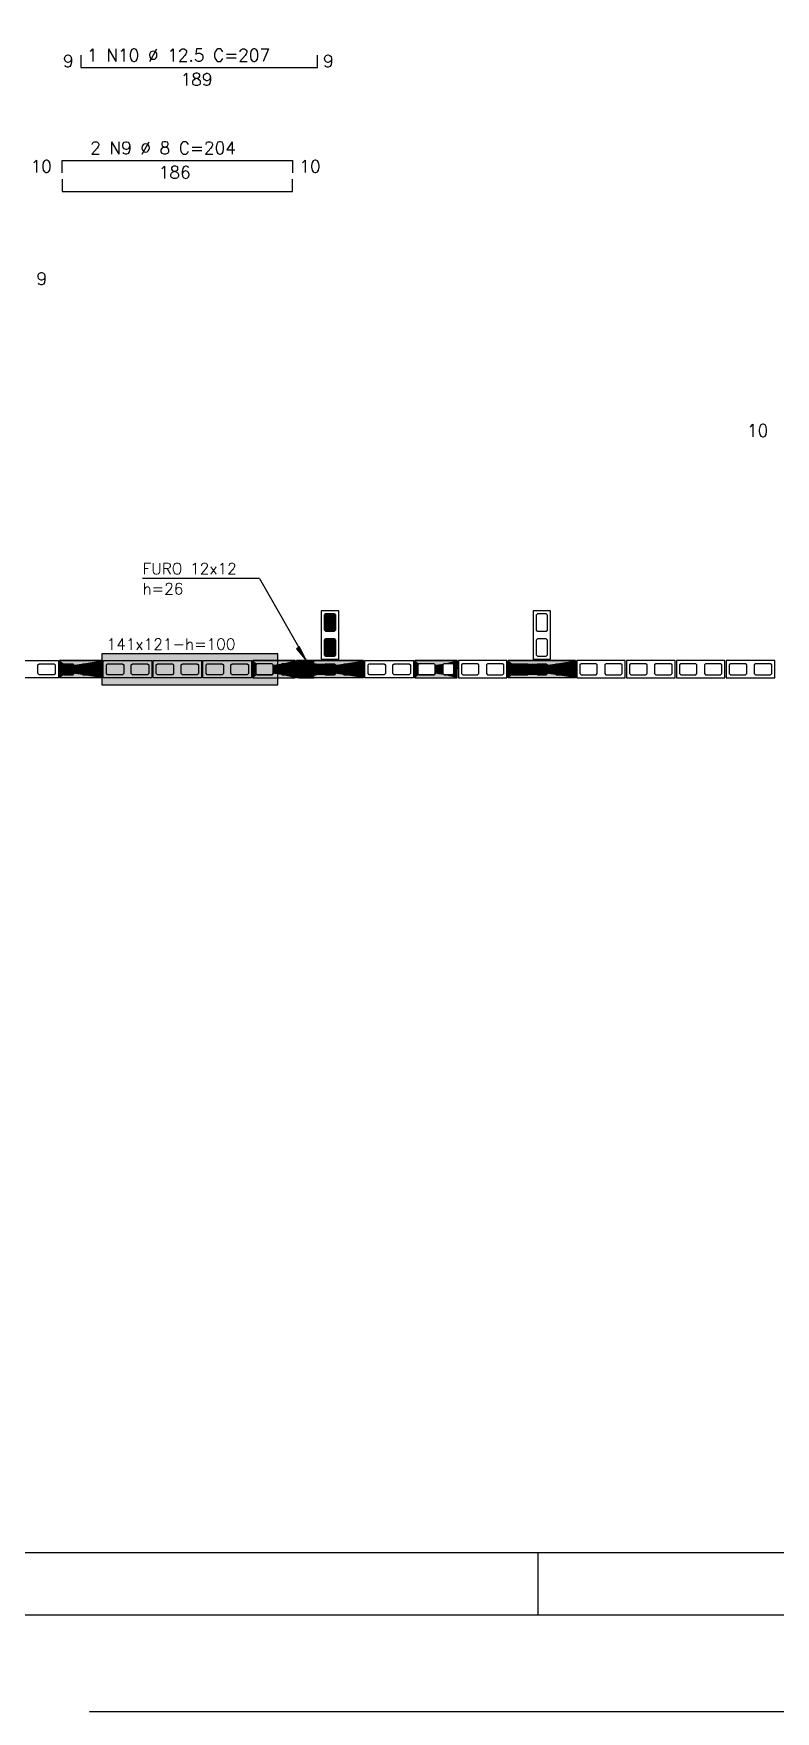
# Model space of a CAD drawing. Extents: x -2 to 121, y -2 to 61.
# Drawn here: x 34.65 to 46.56, y -1.55 to 25.39 of the extents above; entities that cross this region are included whole.
import ezdxf

# ---------------------------------------------------------------- set-up
doc = ezdxf.new("R2010")
doc.units = 0
doc.header["$MEASUREMENT"] = 0
doc.linetypes.add('HIDDEN', pattern=[0.375, 0.25, -0.125])
doc.layers.get('Defpoints').update_dxf_attribs({"linetype": 'CONTINUOUS'})
for name, color, linetype in [('ARQ_FOLHA', 7, 'CONTINUOUS'), ('PENA_01', 1, 'CONTINUOUS'), ('PENA_02', 2, 'CONTINUOUS'), ('PENA_03', 3, 'CONTINUOUS'), ('PENA_05', 5, 'CONTINUOUS'), ('PENA_09', 254, 'CONTINUOUS'), ('PENA_11', 252, 'CONTINUOUS'), ('PENA_19', 240, 'CONTINUOUS'), ('PENA_21', 100, 'CONTINUOUS'), ('PENA_23', 50, 'CONTINUOUS')]:
    doc.layers.add(name, color=color, linetype=linetype)
doc.styles.get("Standard").update_dxf_attribs({"font": 'ROMANS.SHX'})

msp = doc.modelspace()

# ---------------------------------------------------------------- linework, layer by layer
at = {"layer": 'ARQ_FOLHA', "color": 1}
msp.add_line((42.75, 1.000001), (42.75, 0.000001), dxfattribs=at)
for points in [[(0, 0.000001), (118.9, 0.000001), (118.9, 59.400001), (0, 59.400001)], [(2.5, 1.000001), (117.9, 1.000001), (117.9, 58.400001), (2.5, 58.400001)]]:
    msp.add_lwpolyline(points, close=True, dxfattribs=at)
at = {"layer": 'Defpoints', "color": 8, "linetype": 'HIDDEN', "ltscale": 100}
msp.add_lwpolyline([(-1.95, 60.950001), (-1.95, -1.549999), (120.85, -1.549999), (120.85, 60.950001)], close=True, dxfattribs=at)
at = {"layer": 'PENA_01', "linetype": 'Continuous'}
for points in [[(39.341821, 16.07433), (39.321821, 16.05433), (39.321821, 15.81433), (39.341821, 15.79433), (39.481821, 15.79433), (39.501821, 15.81433), (39.501821, 16.05433), (39.481821, 16.07433), (39.341821, 16.07433)], [(42.741821, 16.07433), (42.721821, 16.05433), (42.721821, 15.81433), (42.741821, 15.79433), (42.881821, 15.79433), (42.901821, 15.81433), (42.901821, 16.05433), (42.881821, 16.07433), (42.741821, 16.07433)], [(39.341821, 15.67433), (39.321821, 15.65433), (39.321821, 15.41433), (39.341821, 15.39433), (39.481821, 15.39433), (39.501821, 15.41433), (39.501821, 15.65433), (39.481821, 15.67433), (39.341821, 15.67433)], [(42.741821, 15.67433), (42.721821, 15.65433), (42.721821, 15.41433), (42.741821, 15.39433), (42.881821, 15.39433), (42.901821, 15.41433), (42.901821, 15.65433), (42.881821, 15.67433), (42.741821, 15.67433)], [(34.721821, 15.25433), (34.741821, 15.27433), (34.981821, 15.27433), (35.001821, 15.25433), (35.001821, 15.11433), (34.981821, 15.09433), (34.741821, 15.09433), (34.721821, 15.11433), (34.721821, 15.25433)], [(35.141821, 15.27433), (35.281821, 15.27433), (35.301821, 15.25433), (35.301821, 15.11433), (35.281821, 15.09433), (35.141821, 15.09433), (35.121821, 15.11433), (35.121821, 15.25433), (35.141821, 15.27433)], [(35.441821, 15.27433), (35.681821, 15.27433), (35.701821, 15.25433), (35.701821, 15.11433), (35.681821, 15.09433), (35.441821, 15.09433), (35.421821, 15.11433), (35.421821, 15.25433), (35.441821, 15.27433)], [(35.821821, 15.25433), (35.841821, 15.27433), (36.081821, 15.27433), (36.101821, 15.25433), (36.101821, 15.11433), (36.081821, 15.09433), (35.841821, 15.09433), (35.821821, 15.11433), (35.821821, 15.25433)], [(36.221821, 15.25433), (36.241821, 15.27433), (36.481821, 15.27433), (36.501821, 15.25433), (36.501821, 15.11433), (36.481821, 15.09433), (36.241821, 15.09433), (36.221821, 15.11433), (36.221821, 15.25433)], [(36.621821, 15.25433), (36.641821, 15.27433), (36.881821, 15.27433), (36.901821, 15.25433), (36.901821, 15.11433), (36.881821, 15.09433), (36.641821, 15.09433), (36.621821, 15.11433), (36.621821, 15.25433)], [(37.021821, 15.25433), (37.041821, 15.27433), (37.281821, 15.27433), (37.301821, 15.25433), (37.301821, 15.11433), (37.281821, 15.09433), (37.041821, 15.09433), (37.021821, 15.11433), (37.021821, 15.25433)], [(37.421821, 15.25433), (37.441821, 15.27433), (37.681821, 15.27433), (37.701821, 15.25433), (37.701821, 15.11433), (37.681821, 15.09433), (37.441821, 15.09433), (37.421821, 15.11433), (37.421821, 15.25433)], [(37.821821, 15.25433), (37.841821, 15.27433), (38.081821, 15.27433), (38.101821, 15.25433), (38.101821, 15.11433), (38.081821, 15.09433), (37.841821, 15.09433), (37.821821, 15.11433), (37.821821, 15.25433)], [(38.481821, 15.27433), (38.241821, 15.27433), (38.221821, 15.25433), (38.221821, 15.11433), (38.241821, 15.09433), (38.481821, 15.09433), (38.501821, 15.11433), (38.501821, 15.25433), (38.481821, 15.27433)], [(38.781821, 15.27433), (38.641821, 15.27433), (38.621821, 15.25433), (38.621821, 15.11433), (38.641821, 15.09433), (38.781821, 15.09433), (38.801821, 15.11433), (38.801821, 15.25433), (38.781821, 15.27433)], [(38.921821, 15.25433), (38.941821, 15.27433), (39.181821, 15.27433), (39.201821, 15.25433), (39.201821, 15.11433), (39.181821, 15.09433), (38.941821, 15.09433), (38.921821, 15.11433), (38.921821, 15.25433)], [(39.321821, 15.25433), (39.341821, 15.27433), (39.481821, 15.27433), (39.501821, 15.25433), (39.501821, 15.11433), (39.481821, 15.09433), (39.341821, 15.09433), (39.321821, 15.11433), (39.321821, 15.25433)], [(39.621821, 15.25433), (39.641821, 15.27433), (39.881821, 15.27433), (39.901821, 15.25433), (39.901821, 15.11433), (39.881821, 15.09433), (39.641821, 15.09433), (39.621821, 15.11433), (39.621821, 15.25433)], [(40.021821, 15.25433), (40.041821, 15.27433), (40.281821, 15.27433), (40.301821, 15.25433), (40.301821, 15.11433), (40.281821, 15.09433), (40.041821, 15.09433), (40.021821, 15.11433), (40.021821, 15.25433)], [(40.421821, 15.25433), (40.441821, 15.27433), (40.681821, 15.27433), (40.701821, 15.25433), (40.701821, 15.11433), (40.681821, 15.09433), (40.441821, 15.09433), (40.421821, 15.11433), (40.421821, 15.25433)], [(41.081821, 15.27433), (40.841821, 15.27433), (40.821821, 15.25433), (40.821821, 15.11433), (40.841821, 15.09433), (41.081821, 15.09433), (41.101821, 15.11433), (41.101821, 15.25433), (41.081821, 15.27433)], [(41.381821, 15.27433), (41.241821, 15.27433), (41.221821, 15.25433), (41.221821, 15.11433), (41.241821, 15.09433), (41.381821, 15.09433), (41.401821, 15.11433), (41.401821, 15.25433), (41.381821, 15.27433)], [(41.801821, 15.25433), (41.781821, 15.27433), (41.541821, 15.27433), (41.521821, 15.25433), (41.521821, 15.11433), (41.541821, 15.09433), (41.781821, 15.09433), (41.801821, 15.11433), (41.801821, 15.25433)], [(42.201821, 15.25433), (42.181821, 15.27433), (41.941821, 15.27433), (41.921821, 15.25433), (41.921821, 15.11433), (41.941821, 15.09433), (42.181821, 15.09433), (42.201821, 15.11433), (42.201821, 15.25433)], [(42.321821, 15.25433), (42.341821, 15.27433), (42.581821, 15.27433), (42.601821, 15.25433), (42.601821, 15.11433), (42.581821, 15.09433), (42.341821, 15.09433), (42.321821, 15.11433), (42.321821, 15.25433)], [(42.721821, 15.25433), (42.741821, 15.27433), (42.881821, 15.27433), (42.901821, 15.25433), (42.901821, 15.11433), (42.881821, 15.09433), (42.741821, 15.09433), (42.721821, 15.11433), (42.721821, 15.25433)], [(43.021821, 15.25433), (43.041821, 15.27433), (43.281821, 15.27433), (43.301821, 15.25433), (43.301821, 15.11433), (43.281821, 15.09433), (43.041821, 15.09433), (43.021821, 15.11433), (43.021821, 15.25433)], [(43.701821, 15.25433), (43.681821, 15.27433), (43.441821, 15.27433), (43.421821, 15.25433), (43.421821, 15.11433), (43.441821, 15.09433), (43.681821, 15.09433), (43.701821, 15.11433), (43.701821, 15.25433)], [(44.101821, 15.25433), (44.081821, 15.27433), (43.841821, 15.27433), (43.821821, 15.25433), (43.821821, 15.11433), (43.841821, 15.09433), (44.081821, 15.09433), (44.101821, 15.11433), (44.101821, 15.25433)], [(44.501821, 15.25433), (44.481821, 15.27433), (44.241821, 15.27433), (44.221821, 15.25433), (44.221821, 15.11433), (44.241821, 15.09433), (44.481821, 15.09433), (44.501821, 15.11433), (44.501821, 15.25433)], [(44.901821, 15.25433), (44.881821, 15.27433), (44.641821, 15.27433), (44.621821, 15.25433), (44.621821, 15.11433), (44.641821, 15.09433), (44.881821, 15.09433), (44.901821, 15.11433), (44.901821, 15.25433)], [(45.301821, 15.25433), (45.281821, 15.27433), (45.041821, 15.27433), (45.021821, 15.25433), (45.021821, 15.11433), (45.041821, 15.09433), (45.281821, 15.09433), (45.301821, 15.11433), (45.301821, 15.25433)], [(45.701821, 15.25433), (45.681821, 15.27433), (45.441821, 15.27433), (45.421821, 15.25433), (45.421821, 15.11433), (45.441821, 15.09433), (45.681821, 15.09433), (45.701821, 15.11433), (45.701821, 15.25433)], [(46.101821, 15.25433), (46.081821, 15.27433), (45.841821, 15.27433), (45.821821, 15.25433), (45.821821, 15.11433), (45.841821, 15.09433), (46.081821, 15.09433), (46.101821, 15.11433), (46.101821, 15.25433)], [(46.501821, 15.25433), (46.481821, 15.27433), (46.241821, 15.27433), (46.221821, 15.25433), (46.221821, 15.11433), (46.241821, 15.09433), (46.481821, 15.09433), (46.501821, 15.11433), (46.501821, 15.25433)]]:
    msp.add_lwpolyline(points, dxfattribs=at)
at = {"layer": 'PENA_02', "linetype": 'Continuous'}
for p, q in [((38.871821, 15.32433), (39.951821, 15.32433)), ((38.871821, 15.04433), (38.871821, 15.32433)), ((39.951821, 15.32433), (39.951821, 15.04433)), ((42.271821, 15.32433), (43.351821, 15.32433)), ((42.271821, 15.04433), (42.271821, 15.32433)), ((43.351821, 15.32433), (43.351821, 15.04433)), ((39.951821, 15.04433), (38.871821, 15.04433)), ((43.351821, 15.04433), (42.271821, 15.04433))]:
    msp.add_line(p, q, dxfattribs=at)
for points in [[(39.271821, 16.12433), (39.271821, 15.34433), (39.551821, 15.34433), (39.551821, 16.12433), (39.271821, 16.12433)], [(42.671821, 16.12433), (42.671821, 15.34433), (42.951821, 15.34433), (42.951821, 16.12433), (42.671821, 16.12433)], [(34.271821, 15.32433), (35.051821, 15.32433), (35.051821, 15.04433), (34.271821, 15.04433), (34.271821, 15.32433)], [(35.071821, 15.32433), (35.751821, 15.32433), (35.751821, 15.04433), (35.071821, 15.04433), (35.071821, 15.32433)], [(35.771821, 15.32433), (36.551821, 15.32433), (36.551821, 15.04433), (35.771821, 15.04433), (35.771821, 15.32433)], [(36.571821, 15.32433), (37.351821, 15.32433), (37.351821, 15.04433), (36.571821, 15.04433), (36.571821, 15.32433)], [(37.371821, 15.32433), (38.151821, 15.32433), (38.151821, 15.04433), (37.371821, 15.04433), (37.371821, 15.32433)], [(38.851821, 15.32433), (38.171821, 15.32433), (38.171821, 15.04433), (38.851821, 15.04433), (38.851821, 15.32433)], [(39.971821, 15.32433), (40.751821, 15.32433), (40.751821, 15.04433), (39.971821, 15.04433), (39.971821, 15.32433)], [(41.451821, 15.32433), (40.771821, 15.32433), (40.771821, 15.04433), (41.451821, 15.04433), (41.451821, 15.32433)], [(42.251821, 15.32433), (41.471821, 15.32433), (41.471821, 15.04433), (42.251821, 15.04433), (42.251821, 15.32433)], [(44.151821, 15.32433), (43.371821, 15.32433), (43.371821, 15.04433), (44.151821, 15.04433), (44.151821, 15.32433)], [(44.951821, 15.32433), (44.171821, 15.32433), (44.171821, 15.04433), (44.951821, 15.04433), (44.951821, 15.32433)], [(45.751821, 15.32433), (44.971821, 15.32433), (44.971821, 15.04433), (45.751821, 15.04433), (45.751821, 15.32433)], [(46.551821, 15.32433), (45.771821, 15.32433), (45.771821, 15.04433), (46.551821, 15.04433), (46.551821, 15.32433)]]:
    msp.add_lwpolyline(points, dxfattribs=at)
at = {"layer": 'PENA_03', "linetype": 'Continuous'}
for p, q in [((38.282236, 16.641014), (36.402849, 16.641014)), ((38.282236, 16.641014), (39.035649, 15.319115)), ((38.907836, 15.044331), (39.147836, 15.324331)), ((39.149529, 15.045534), (38.909528, 15.326305)), ((39.149528, 15.326305), (38.909528, 15.046305)), ((39.151917, 15.044329), (38.911917, 15.324331)), ((38.911917, 15.044329), (39.151917, 15.32433))]:
    msp.add_line(p, q, dxfattribs=at)
for points in [[(39.481821, 16.07433), (39.501821, 16.05433), (39.501821, 15.81433), (39.481821, 15.79433), (39.341821, 15.79433), (39.321821, 15.81433), (39.321821, 16.05433), (39.341821, 16.07433), (39.481821, 16.07433)], [(39.481821, 15.67433), (39.501821, 15.65433), (39.501821, 15.41433), (39.481821, 15.39433), (39.341821, 15.39433), (39.321821, 15.41433), (39.321821, 15.65433), (39.341821, 15.67433), (39.481821, 15.67433)], [(39.035649, 15.319115), (38.920985, 15.543175), (38.872486, 15.510761), (39.035649, 15.319115)], [(35.281821, 15.27433), (35.301821, 15.25433), (35.301821, 15.11433), (35.281821, 15.09433), (35.141821, 15.09433), (35.121821, 15.11433), (35.121821, 15.25433), (35.141821, 15.27433), (35.281821, 15.27433)], [(35.701821, 15.11433), (35.681821, 15.09433), (35.441821, 15.09433), (35.421821, 15.11433), (35.421821, 15.25433), (35.441821, 15.27433), (35.681821, 15.27433), (35.701821, 15.25433), (35.701821, 15.11433)], [(38.781821, 15.27433), (38.801821, 15.25433), (38.801821, 15.11433), (38.781821, 15.09433), (38.641821, 15.09433), (38.621821, 15.11433), (38.621821, 15.25433), (38.641821, 15.27433), (38.781821, 15.27433)], [(38.909528, 15.326305), (39.149528, 15.326305), (39.149529, 15.045534), (38.909529, 15.045534), (38.909528, 15.326305)], [(38.911917, 15.044329), (39.151917, 15.044329), (39.151917, 15.32433), (38.911917, 15.324331), (38.911917, 15.044329)], [(39.201821, 15.11433), (39.181821, 15.09433), (38.941821, 15.09433), (38.921821, 15.11433), (38.921821, 15.25433), (38.941821, 15.27433), (39.181821, 15.27433), (39.201821, 15.25433), (39.201821, 15.11433)], [(39.481821, 15.27433), (39.501821, 15.25433), (39.501821, 15.11433), (39.481821, 15.09433), (39.341821, 15.09433), (39.321821, 15.11433), (39.321821, 15.25433), (39.341821, 15.27433), (39.481821, 15.27433)], [(39.901821, 15.11433), (39.881821, 15.09433), (39.641821, 15.09433), (39.621821, 15.11433), (39.621821, 15.25433), (39.641821, 15.27433), (39.881821, 15.27433), (39.901821, 15.25433), (39.901821, 15.11433)], [(42.601821, 15.11433), (42.581821, 15.09433), (42.341821, 15.09433), (42.321821, 15.11433), (42.321821, 15.25433), (42.341821, 15.27433), (42.581821, 15.27433), (42.601821, 15.25433), (42.601821, 15.11433)], [(42.881821, 15.27433), (42.901821, 15.25433), (42.901821, 15.11433), (42.881821, 15.09433), (42.741821, 15.09433), (42.721821, 15.11433), (42.721821, 15.25433), (42.741821, 15.27433), (42.881821, 15.27433)], [(43.301821, 15.11433), (43.281821, 15.09433), (43.041821, 15.09433), (43.021821, 15.11433), (43.021821, 15.25433), (43.041821, 15.27433), (43.281821, 15.27433), (43.301821, 15.25433), (43.301821, 15.11433)]]:
    msp.add_lwpolyline(points, dxfattribs=at)
for centre in [(39.411821, 15.93433), (39.411821, 15.53433), (35.211821, 15.18433), (35.561821, 15.18433), (38.711821, 15.18433), (39.061821, 15.18433), (39.411821, 15.18433), (39.761821, 15.18433), (42.461821, 15.18433), (42.811821, 15.18433), (43.161821, 15.18433)]:
    msp.add_circle(centre, 0.04, dxfattribs=at)
for points in [[(39.451821, 15.93433), (39.391821, 15.968971), (39.374234, 15.94801)], [(39.451821, 15.93433), (39.374234, 15.94801), (39.374234, 15.920649)], [(39.451821, 15.93433), (39.374234, 15.920649), (39.391821, 15.899689)], [(39.451821, 15.93433), (39.418767, 15.973722), (39.391821, 15.968971)], [(39.451821, 15.93433), (39.391821, 15.899689), (39.418767, 15.894937)], [(39.451821, 15.93433), (39.442463, 15.960041), (39.418767, 15.973722)], [(39.451821, 15.93433), (39.418767, 15.894937), (39.442463, 15.908618)], [(39.451821, 15.93433), (39.442463, 15.908618), (39.451821, 15.93433)], [(39.035649, 15.319115), (38.920985, 15.543175), (38.872486, 15.510761)], [(39.035649, 15.319115), (38.872486, 15.510761), (39.035649, 15.319115)], [(39.451821, 15.53433), (39.391821, 15.568971), (39.374234, 15.54801)], [(39.451821, 15.53433), (39.374234, 15.54801), (39.374234, 15.520649)], [(39.451821, 15.53433), (39.374234, 15.520649), (39.391821, 15.499689)], [(39.451821, 15.53433), (39.418767, 15.573722), (39.391821, 15.568971)], [(39.451821, 15.53433), (39.391821, 15.499689), (39.418767, 15.494937)], [(39.451821, 15.53433), (39.442463, 15.560041), (39.418767, 15.573722)], [(39.451821, 15.53433), (39.418767, 15.494937), (39.442463, 15.508618)], [(39.451821, 15.53433), (39.442463, 15.508618), (39.451821, 15.53433)], [(35.251821, 15.18433), (35.191821, 15.218971), (35.174234, 15.19801)], [(35.251821, 15.18433), (35.174234, 15.19801), (35.174234, 15.170649)], [(35.251821, 15.18433), (35.174234, 15.170649), (35.191821, 15.149689)], [(35.251821, 15.18433), (35.218767, 15.223722), (35.191821, 15.218971)], [(35.251821, 15.18433), (35.191821, 15.149689), (35.218767, 15.144937)], [(35.251821, 15.18433), (35.242463, 15.210041), (35.218767, 15.223722)], [(35.251821, 15.18433), (35.218767, 15.144937), (35.242463, 15.158618)], [(35.251821, 15.18433), (35.242463, 15.158618), (35.251821, 15.18433)], [(35.601821, 15.18433), (35.541821, 15.218971), (35.524234, 15.19801)], [(35.601821, 15.18433), (35.524234, 15.19801), (35.524234, 15.170649)], [(35.601821, 15.18433), (35.524234, 15.170649), (35.541821, 15.149689)], [(35.601821, 15.18433), (35.568767, 15.223722), (35.541821, 15.218971)], [(35.601821, 15.18433), (35.541821, 15.149689), (35.568767, 15.144937)], [(35.601821, 15.18433), (35.592463, 15.210041), (35.568767, 15.223722)], [(35.601821, 15.18433), (35.568767, 15.144937), (35.592463, 15.158618)], [(35.601821, 15.18433), (35.592463, 15.158618), (35.601821, 15.18433)], [(38.751821, 15.18433), (38.691821, 15.218971), (38.674234, 15.19801)], [(38.751821, 15.18433), (38.674234, 15.19801), (38.674234, 15.170649)], [(38.751821, 15.18433), (38.674234, 15.170649), (38.691821, 15.149689)], [(38.751821, 15.18433), (38.718767, 15.223722), (38.691821, 15.218971)], [(38.751821, 15.18433), (38.691821, 15.149689), (38.718767, 15.144937)], [(38.751821, 15.18433), (38.742463, 15.210041), (38.718767, 15.223722)], [(38.751821, 15.18433), (38.718767, 15.144937), (38.742463, 15.158618)], [(38.751821, 15.18433), (38.742463, 15.158618), (38.751821, 15.18433)], [(39.101821, 15.18433), (39.041821, 15.218971), (39.024234, 15.19801)], [(39.101821, 15.18433), (39.024234, 15.19801), (39.024234, 15.170649)], [(39.101821, 15.18433), (39.024234, 15.170649), (39.041821, 15.149689)], [(39.101821, 15.18433), (39.068767, 15.223722), (39.041821, 15.218971)], [(39.101821, 15.18433), (39.041821, 15.149689), (39.068767, 15.144937)], [(39.101821, 15.18433), (39.092463, 15.210041), (39.068767, 15.223722)], [(39.101821, 15.18433), (39.068767, 15.144937), (39.092463, 15.158618)], [(39.101821, 15.18433), (39.092463, 15.158618), (39.101821, 15.18433)], [(39.451821, 15.18433), (39.391821, 15.218971), (39.374234, 15.19801)], [(39.451821, 15.18433), (39.374234, 15.19801), (39.374234, 15.170649)], [(39.451821, 15.18433), (39.374234, 15.170649), (39.391821, 15.149689)], [(39.451821, 15.18433), (39.418767, 15.223722), (39.391821, 15.218971)], [(39.451821, 15.18433), (39.391821, 15.149689), (39.418767, 15.144937)], [(39.451821, 15.18433), (39.442463, 15.210041), (39.418767, 15.223722)], [(39.451821, 15.18433), (39.418767, 15.144937), (39.442463, 15.158618)], [(39.451821, 15.18433), (39.442463, 15.158618), (39.451821, 15.18433)], [(39.801821, 15.18433), (39.741821, 15.218971), (39.724234, 15.19801)], [(39.801821, 15.18433), (39.724234, 15.19801), (39.724234, 15.170649)], [(39.801821, 15.18433), (39.724234, 15.170649), (39.741821, 15.149689)], [(39.801821, 15.18433), (39.768767, 15.223722), (39.741821, 15.218971)], [(39.801821, 15.18433), (39.741821, 15.149689), (39.768767, 15.144937)], [(39.801821, 15.18433), (39.792463, 15.210041), (39.768767, 15.223722)], [(39.801821, 15.18433), (39.768767, 15.144937), (39.792463, 15.158618)], [(39.801821, 15.18433), (39.792463, 15.158618), (39.801821, 15.18433)], [(42.501821, 15.18433), (42.441821, 15.218971), (42.424234, 15.19801)], [(42.501821, 15.18433), (42.424234, 15.19801), (42.424234, 15.170649)], [(42.501821, 15.18433), (42.424234, 15.170649), (42.441821, 15.149689)], [(42.501821, 15.18433), (42.468767, 15.223722), (42.441821, 15.218971)], [(42.501821, 15.18433), (42.441821, 15.149689), (42.468767, 15.144937)], [(42.501821, 15.18433), (42.492463, 15.210041), (42.468767, 15.223722)], [(42.501821, 15.18433), (42.468767, 15.144937), (42.492463, 15.158618)], [(42.501821, 15.18433), (42.492463, 15.158618), (42.501821, 15.18433)], [(42.851821, 15.18433), (42.791821, 15.218971), (42.774234, 15.19801)], [(42.851821, 15.18433), (42.774234, 15.19801), (42.774234, 15.170649)], [(42.851821, 15.18433), (42.774234, 15.170649), (42.791821, 15.149689)], [(42.851821, 15.18433), (42.818767, 15.223722), (42.791821, 15.218971)], [(42.851821, 15.18433), (42.791821, 15.149689), (42.818767, 15.144937)], [(42.851821, 15.18433), (42.842463, 15.210041), (42.818767, 15.223722)], [(42.851821, 15.18433), (42.818767, 15.144937), (42.842463, 15.158618)], [(42.851821, 15.18433), (42.842463, 15.158618), (42.851821, 15.18433)], [(43.201821, 15.18433), (43.141821, 15.218971), (43.124234, 15.19801)], [(43.201821, 15.18433), (43.124234, 15.19801), (43.124234, 15.170649)], [(43.201821, 15.18433), (43.124234, 15.170649), (43.141821, 15.149689)], [(43.201821, 15.18433), (43.168767, 15.223722), (43.141821, 15.218971)], [(43.201821, 15.18433), (43.141821, 15.149689), (43.168767, 15.144937)], [(43.201821, 15.18433), (43.192463, 15.210041), (43.168767, 15.223722)], [(43.201821, 15.18433), (43.168767, 15.144937), (43.192463, 15.158618)], [(43.201821, 15.18433), (43.192463, 15.158618), (43.201821, 15.18433)]]:
    msp.add_solid(points, dxfattribs=at)
at = {"layer": 'PENA_05', "linetype": 'Continuous'}
for p, q in [((35.411821, 25.045097), (35.411821, 24.845097)), ((35.411821, 24.845097), (39.211821, 24.845097)), ((39.211821, 24.845097), (39.211821, 25.045097)), ((35.111821, 23.155951), (35.111821, 23.355951)), ((35.111821, 23.355951), (38.811821, 23.355951)), ((38.811821, 23.355951), (38.811821, 23.155951)), ((35.111821, 23.055951), (35.111821, 22.855951)), ((38.811821, 22.855951), (38.811821, 23.055951)), ((35.111821, 22.855951), (38.811821, 22.855951))]:
    msp.add_line(p, q, dxfattribs=at)
at = {"layer": 'PENA_09', "linetype": 'Continuous'}
for points in [[(39.149528, 15.326305), (38.909528, 15.326305), (39.029363, 15.186113), (39.149528, 15.326305)], [(38.909529, 15.046306), (39.029363, 15.186113), (38.909528, 15.326305), (38.909529, 15.046306)], [(39.149529, 15.045534), (39.029363, 15.186113), (38.909529, 15.046306), (38.909529, 15.045534), (39.149529, 15.045534)], [(39.029363, 15.186113), (39.149529, 15.045534), (39.149528, 15.326305), (39.029363, 15.186113)]]:
    msp.add_lwpolyline(points, dxfattribs=at)
for points in [[(39.149528, 15.326305), (38.909528, 15.326305), (39.029363, 15.186113)], [(38.909529, 15.046306), (39.029363, 15.186113), (38.909528, 15.326305)], [(38.909529, 15.046306), (38.909528, 15.326305), (38.909529, 15.046306)], [(39.149529, 15.045534), (39.029363, 15.186113), (38.909529, 15.046306)], [(39.149528, 15.326305), (39.029363, 15.186113), (39.149528, 15.326305)], [(39.029363, 15.186113), (39.149529, 15.045534), (39.149528, 15.326305)], [(39.029363, 15.186113), (39.149528, 15.326305), (39.029363, 15.186113)], [(39.149529, 15.045534), (38.909529, 15.046306), (38.909529, 15.046306)], [(39.149529, 15.045534), (38.909529, 15.046306), (39.149529, 15.045534)]]:
    msp.add_solid(points, dxfattribs=at)
at = {"layer": 'PENA_11', "linetype": 'Continuous'}
for points in [[(39.481821, 16.07433), (39.341821, 15.79433), (39.321821, 15.81433)], [(39.481821, 16.07433), (39.321821, 15.81433), (39.321821, 16.05433)], [(39.481821, 16.07433), (39.321821, 16.05433), (39.341821, 16.07433)], [(39.481821, 16.07433), (39.481821, 15.79433), (39.341821, 15.79433)], [(39.481821, 16.07433), (39.341821, 16.07433), (39.481821, 16.07433)], [(39.481821, 16.07433), (39.501821, 16.05433), (39.501821, 15.81433)], [(39.481821, 16.07433), (39.501821, 15.81433), (39.481821, 15.79433)], [(39.481821, 15.67433), (39.341821, 15.39433), (39.321821, 15.41433)], [(39.481821, 15.67433), (39.321821, 15.41433), (39.321821, 15.65433)], [(39.481821, 15.67433), (39.321821, 15.65433), (39.341821, 15.67433)], [(39.481821, 15.67433), (39.481821, 15.39433), (39.341821, 15.39433)], [(39.481821, 15.67433), (39.341821, 15.67433), (39.481821, 15.67433)], [(39.481821, 15.67433), (39.501821, 15.65433), (39.501821, 15.41433)], [(39.481821, 15.67433), (39.501821, 15.41433), (39.481821, 15.39433)], [(35.281821, 15.27433), (35.141821, 15.09433), (35.121821, 15.11433)], [(35.281821, 15.27433), (35.121821, 15.11433), (35.121821, 15.25433)], [(35.281821, 15.27433), (35.121821, 15.25433), (35.141821, 15.27433)], [(35.281821, 15.27433), (35.281821, 15.09433), (35.141821, 15.09433)], [(35.281821, 15.27433), (35.141821, 15.27433), (35.281821, 15.27433)], [(35.281821, 15.27433), (35.301821, 15.25433), (35.301821, 15.11433)], [(35.281821, 15.27433), (35.301821, 15.11433), (35.281821, 15.09433)], [(35.701821, 15.11433), (35.421821, 15.25433), (35.441821, 15.27433)], [(35.701821, 15.11433), (35.421821, 15.11433), (35.421821, 15.25433)], [(35.701821, 15.11433), (35.441821, 15.09433), (35.421821, 15.11433)], [(35.701821, 15.11433), (35.441821, 15.27433), (35.681821, 15.27433)], [(35.701821, 15.11433), (35.681821, 15.09433), (35.441821, 15.09433)], [(35.701821, 15.11433), (35.681821, 15.27433), (35.701821, 15.25433)], [(35.701821, 15.11433), (35.701821, 15.25433), (35.701821, 15.11433)], [(38.781821, 15.27433), (38.641821, 15.09433), (38.621821, 15.11433)], [(38.781821, 15.27433), (38.621821, 15.11433), (38.621821, 15.25433)], [(38.781821, 15.27433), (38.621821, 15.25433), (38.641821, 15.27433)], [(38.781821, 15.27433), (38.781821, 15.09433), (38.641821, 15.09433)], [(38.781821, 15.27433), (38.641821, 15.27433), (38.781821, 15.27433)], [(38.781821, 15.27433), (38.801821, 15.25433), (38.801821, 15.11433)], [(38.781821, 15.27433), (38.801821, 15.11433), (38.781821, 15.09433)], [(39.201821, 15.11433), (38.921821, 15.25433), (38.941821, 15.27433)], [(39.201821, 15.11433), (38.921821, 15.11433), (38.921821, 15.25433)], [(39.201821, 15.11433), (38.941821, 15.09433), (38.921821, 15.11433)], [(39.201821, 15.11433), (38.941821, 15.27433), (39.181821, 15.27433)], [(39.201821, 15.11433), (39.181821, 15.09433), (38.941821, 15.09433)], [(39.201821, 15.11433), (39.181821, 15.27433), (39.201821, 15.25433)], [(39.201821, 15.11433), (39.201821, 15.25433), (39.201821, 15.11433)], [(39.481821, 15.27433), (39.341821, 15.09433), (39.321821, 15.11433)], [(39.481821, 15.27433), (39.321821, 15.11433), (39.321821, 15.25433)], [(39.481821, 15.27433), (39.321821, 15.25433), (39.341821, 15.27433)], [(39.481821, 15.27433), (39.481821, 15.09433), (39.341821, 15.09433)], [(39.481821, 15.27433), (39.341821, 15.27433), (39.481821, 15.27433)], [(39.481821, 15.27433), (39.501821, 15.25433), (39.501821, 15.11433)], [(39.481821, 15.27433), (39.501821, 15.11433), (39.481821, 15.09433)], [(39.901821, 15.11433), (39.621821, 15.25433), (39.641821, 15.27433)], [(39.901821, 15.11433), (39.621821, 15.11433), (39.621821, 15.25433)], [(39.901821, 15.11433), (39.641821, 15.09433), (39.621821, 15.11433)], [(39.901821, 15.11433), (39.641821, 15.27433), (39.881821, 15.27433)], [(39.901821, 15.11433), (39.881821, 15.09433), (39.641821, 15.09433)], [(39.901821, 15.11433), (39.881821, 15.27433), (39.901821, 15.25433)], [(39.901821, 15.11433), (39.901821, 15.25433), (39.901821, 15.11433)], [(42.601821, 15.11433), (42.321821, 15.25433), (42.341821, 15.27433)], [(42.601821, 15.11433), (42.321821, 15.11433), (42.321821, 15.25433)], [(42.601821, 15.11433), (42.341821, 15.09433), (42.321821, 15.11433)], [(42.601821, 15.11433), (42.341821, 15.27433), (42.581821, 15.27433)], [(42.601821, 15.11433), (42.581821, 15.09433), (42.341821, 15.09433)], [(42.601821, 15.11433), (42.581821, 15.27433), (42.601821, 15.25433)], [(42.601821, 15.11433), (42.601821, 15.25433), (42.601821, 15.11433)], [(42.881821, 15.27433), (42.741821, 15.09433), (42.721821, 15.11433)], [(42.881821, 15.27433), (42.721821, 15.11433), (42.721821, 15.25433)], [(42.881821, 15.27433), (42.721821, 15.25433), (42.741821, 15.27433)], [(42.881821, 15.27433), (42.881821, 15.09433), (42.741821, 15.09433)], [(42.881821, 15.27433), (42.741821, 15.27433), (42.881821, 15.27433)], [(42.881821, 15.27433), (42.901821, 15.25433), (42.901821, 15.11433)], [(42.881821, 15.27433), (42.901821, 15.11433), (42.881821, 15.09433)], [(43.301821, 15.11433), (43.021821, 15.25433), (43.041821, 15.27433)], [(43.301821, 15.11433), (43.021821, 15.11433), (43.021821, 15.25433)], [(43.301821, 15.11433), (43.041821, 15.09433), (43.021821, 15.11433)], [(43.301821, 15.11433), (43.041821, 15.27433), (43.281821, 15.27433)], [(43.301821, 15.11433), (43.281821, 15.09433), (43.041821, 15.09433)], [(43.301821, 15.11433), (43.281821, 15.27433), (43.301821, 15.25433)], [(43.301821, 15.11433), (43.301821, 15.25433), (43.301821, 15.11433)]]:
    msp.add_solid(points, dxfattribs=at)
at = {"layer": 'PENA_19', "linetype": 'Continuous'}
for points in [[(38.871821, 15.18433), (38.921821, 15.18433), (38.921821, 15.25433), (38.941821, 15.27433), (39.181821, 15.27433), (39.201821, 15.25433), (39.201821, 15.18433), (39.321821, 15.18433), (39.321821, 15.25433), (39.341821, 15.27433), (39.481821, 15.27433), (39.501821, 15.25433), (39.501821, 15.18433), (39.621821, 15.18433), (39.621821, 15.25433), (39.641821, 15.27433), (39.881821, 15.27433), (39.901821, 15.25433), (39.901821, 15.18433), (39.951821, 15.18433), (39.951821, 15.32433), (38.871821, 15.32433), (38.871821, 15.18433)], [(38.871821, 15.18433), (38.921821, 15.18433), (38.921821, 15.11433), (38.941821, 15.09433), (39.181821, 15.09433), (39.201821, 15.11433), (39.201821, 15.18433), (39.321821, 15.18433), (39.321821, 15.11433), (39.341821, 15.09433), (39.481821, 15.09433), (39.501821, 15.11433), (39.501821, 15.18433), (39.621821, 15.18433), (39.621821, 15.11433), (39.641821, 15.09433), (39.881821, 15.09433), (39.901821, 15.11433), (39.901821, 15.18433), (39.951821, 15.18433), (39.951821, 15.04433), (38.871821, 15.04433), (38.871821, 15.18433)], [(42.271821, 15.18433), (42.321821, 15.18433), (42.321821, 15.25433), (42.341821, 15.27433), (42.581821, 15.27433), (42.601821, 15.25433), (42.601821, 15.18433), (42.721821, 15.18433), (42.721821, 15.25433), (42.741821, 15.27433), (42.881821, 15.27433), (42.901821, 15.25433), (42.901821, 15.18433), (43.021821, 15.18433), (43.021821, 15.25433), (43.041821, 15.27433), (43.281821, 15.27433), (43.301821, 15.25433), (43.301821, 15.18433), (43.351821, 15.18433), (43.351821, 15.32433), (42.271821, 15.32433), (42.271821, 15.18433)], [(42.271821, 15.18433), (42.321821, 15.18433), (42.321821, 15.11433), (42.341821, 15.09433), (42.581821, 15.09433), (42.601821, 15.11433), (42.601821, 15.18433), (42.721821, 15.18433), (42.721821, 15.11433), (42.741821, 15.09433), (42.881821, 15.09433), (42.901821, 15.11433), (42.901821, 15.18433), (43.021821, 15.18433), (43.021821, 15.11433), (43.041821, 15.09433), (43.281821, 15.09433), (43.301821, 15.11433), (43.301821, 15.18433), (43.351821, 15.18433), (43.351821, 15.04433), (42.271821, 15.04433), (42.271821, 15.18433)]]:
    msp.add_lwpolyline(points, dxfattribs=at)
for points in [[(39.951821, 15.32433), (38.871821, 15.32433), (38.941821, 15.27433)], [(38.871821, 15.32433), (38.871821, 15.18433), (38.921821, 15.18433)], [(38.871821, 15.32433), (38.921821, 15.18433), (38.921821, 15.25433)], [(38.871821, 15.32433), (38.921821, 15.25433), (38.941821, 15.27433)], [(38.871821, 15.04433), (38.871821, 15.18433), (38.921821, 15.18433)], [(38.871821, 15.04433), (38.921821, 15.18433), (38.921821, 15.11433)], [(38.871821, 15.04433), (38.921821, 15.11433), (38.941821, 15.09433)], [(39.951821, 15.04433), (38.871821, 15.04433), (38.941821, 15.09433)], [(39.951821, 15.32433), (38.941821, 15.27433), (39.181821, 15.27433)], [(39.951821, 15.04433), (38.941821, 15.09433), (39.181821, 15.09433)], [(39.951821, 15.32433), (39.181821, 15.27433), (39.341821, 15.27433)], [(39.201821, 15.25433), (39.341821, 15.27433), (39.181821, 15.27433)], [(39.201821, 15.11433), (39.341821, 15.09433), (39.181821, 15.09433)], [(39.951821, 15.04433), (39.181821, 15.09433), (39.341821, 15.09433)], [(39.201821, 15.25433), (39.321821, 15.25433), (39.341821, 15.27433)], [(39.201821, 15.25433), (39.201821, 15.18433), (39.321821, 15.18433)], [(39.201821, 15.25433), (39.321821, 15.18433), (39.321821, 15.25433)], [(39.201821, 15.11433), (39.201821, 15.18433), (39.321821, 15.18433)], [(39.201821, 15.11433), (39.321821, 15.18433), (39.321821, 15.11433)], [(39.201821, 15.11433), (39.321821, 15.11433), (39.341821, 15.09433)], [(39.951821, 15.32433), (39.341821, 15.27433), (39.481821, 15.27433)], [(39.951821, 15.04433), (39.341821, 15.09433), (39.481821, 15.09433)], [(39.951821, 15.32433), (39.481821, 15.27433), (39.501821, 15.25433)], [(39.951821, 15.04433), (39.481821, 15.09433), (39.501821, 15.11433)], [(39.951821, 15.32433), (39.501821, 15.25433), (39.641821, 15.27433)], [(39.501821, 15.25433), (39.621821, 15.25433), (39.641821, 15.27433)], [(39.501821, 15.25433), (39.501821, 15.18433), (39.621821, 15.18433)], [(39.501821, 15.25433), (39.621821, 15.18433), (39.621821, 15.25433)], [(39.501821, 15.11433), (39.501821, 15.18433), (39.621821, 15.18433)], [(39.501821, 15.11433), (39.621821, 15.18433), (39.621821, 15.11433)], [(39.951821, 15.04433), (39.501821, 15.11433), (39.641821, 15.09433)], [(39.501821, 15.11433), (39.621821, 15.11433), (39.641821, 15.09433)], [(39.951821, 15.32433), (39.641821, 15.27433), (39.881821, 15.27433)], [(39.951821, 15.04433), (39.641821, 15.09433), (39.881821, 15.09433)], [(39.951821, 15.32433), (39.881821, 15.27433), (39.901821, 15.25433)], [(39.951821, 15.04433), (39.881821, 15.09433), (39.901821, 15.11433)], [(39.951821, 15.32433), (39.901821, 15.25433), (39.951821, 15.18433)], [(39.951821, 15.18433), (39.901821, 15.25433), (39.901821, 15.18433)], [(39.951821, 15.04433), (39.901821, 15.11433), (39.951821, 15.18433)], [(39.951821, 15.18433), (39.901821, 15.11433), (39.901821, 15.18433)], [(43.351821, 15.32433), (42.271821, 15.32433), (42.341821, 15.27433)], [(42.271821, 15.32433), (42.271821, 15.18433), (42.321821, 15.18433)], [(42.271821, 15.32433), (42.321821, 15.18433), (42.321821, 15.25433)], [(42.271821, 15.32433), (42.321821, 15.25433), (42.341821, 15.27433)], [(42.271821, 15.04433), (42.271821, 15.18433), (42.321821, 15.18433)], [(42.271821, 15.04433), (42.321821, 15.18433), (42.321821, 15.11433)], [(42.271821, 15.04433), (42.321821, 15.11433), (42.341821, 15.09433)], [(43.351821, 15.04433), (42.271821, 15.04433), (42.341821, 15.09433)], [(43.351821, 15.32433), (42.341821, 15.27433), (42.581821, 15.27433)], [(43.351821, 15.04433), (42.341821, 15.09433), (42.581821, 15.09433)], [(43.351821, 15.32433), (42.581821, 15.27433), (42.741821, 15.27433)], [(42.601821, 15.25433), (42.741821, 15.27433), (42.581821, 15.27433)], [(42.601821, 15.11433), (42.741821, 15.09433), (42.581821, 15.09433)], [(43.351821, 15.04433), (42.581821, 15.09433), (42.741821, 15.09433)], [(42.601821, 15.25433), (42.721821, 15.25433), (42.741821, 15.27433)], [(42.601821, 15.25433), (42.601821, 15.18433), (42.721821, 15.18433)], [(42.601821, 15.25433), (42.721821, 15.18433), (42.721821, 15.25433)], [(42.601821, 15.11433), (42.601821, 15.18433), (42.721821, 15.18433)], [(42.601821, 15.11433), (42.721821, 15.18433), (42.721821, 15.11433)], [(42.601821, 15.11433), (42.721821, 15.11433), (42.741821, 15.09433)], [(43.351821, 15.32433), (42.741821, 15.27433), (42.881821, 15.27433)], [(43.351821, 15.04433), (42.741821, 15.09433), (42.881821, 15.09433)], [(43.351821, 15.32433), (42.881821, 15.27433), (42.901821, 15.25433)], [(43.351821, 15.04433), (42.881821, 15.09433), (42.901821, 15.11433)], [(43.351821, 15.32433), (42.901821, 15.25433), (43.041821, 15.27433)], [(42.901821, 15.25433), (43.021821, 15.25433), (43.041821, 15.27433)], [(42.901821, 15.25433), (42.901821, 15.18433), (43.021821, 15.18433)], [(42.901821, 15.25433), (43.021821, 15.18433), (43.021821, 15.25433)], [(42.901821, 15.11433), (42.901821, 15.18433), (43.021821, 15.18433)], [(42.901821, 15.11433), (43.021821, 15.18433), (43.021821, 15.11433)], [(43.351821, 15.04433), (42.901821, 15.11433), (43.041821, 15.09433)], [(42.901821, 15.11433), (43.021821, 15.11433), (43.041821, 15.09433)], [(43.351821, 15.32433), (43.041821, 15.27433), (43.281821, 15.27433)], [(43.351821, 15.04433), (43.041821, 15.09433), (43.281821, 15.09433)], [(43.351821, 15.32433), (43.281821, 15.27433), (43.301821, 15.25433)], [(43.351821, 15.04433), (43.281821, 15.09433), (43.301821, 15.11433)], [(43.351821, 15.32433), (43.301821, 15.25433), (43.351821, 15.18433)], [(43.351821, 15.18433), (43.301821, 15.25433), (43.301821, 15.18433)], [(43.351821, 15.04433), (43.301821, 15.11433), (43.351821, 15.18433)], [(43.351821, 15.18433), (43.301821, 15.11433), (43.301821, 15.18433)]]:
    msp.add_solid(points, dxfattribs=at)
at = {"layer": 'PENA_21', "linetype": 'Continuous'}
for points in [[(35.071821, 15.18433), (35.121821, 15.18433), (35.121821, 15.25433), (35.141821, 15.27433), (35.281821, 15.27433), (35.301821, 15.25433), (35.301821, 15.18433), (35.421821, 15.18433), (35.421821, 15.25433), (35.441821, 15.27433), (35.681821, 15.27433), (35.701821, 15.25433), (35.701821, 15.18433), (35.751821, 15.18433), (35.751821, 15.32433), (35.071821, 15.32433), (35.071821, 15.18433)], [(35.071821, 15.18433), (35.121821, 15.18433), (35.121821, 15.11433), (35.141821, 15.09433), (35.281821, 15.09433), (35.301821, 15.11433), (35.301821, 15.18433), (35.421821, 15.18433), (35.421821, 15.11433), (35.441821, 15.09433), (35.681821, 15.09433), (35.701821, 15.11433), (35.701821, 15.18433), (35.751821, 15.18433), (35.751821, 15.04433), (35.071821, 15.04433), (35.071821, 15.18433)], [(38.851821, 15.18433), (38.801821, 15.18433), (38.801821, 15.25433), (38.781821, 15.27433), (38.641821, 15.27433), (38.621821, 15.25433), (38.621821, 15.18433), (38.501821, 15.18433), (38.501821, 15.25433), (38.481821, 15.27433), (38.241821, 15.27433), (38.221821, 15.25433), (38.221821, 15.18433), (38.171821, 15.18433), (38.171821, 15.32433), (38.851821, 15.32433), (38.851821, 15.18433)], [(38.851821, 15.18433), (38.801821, 15.18433), (38.801821, 15.11433), (38.781821, 15.09433), (38.641821, 15.09433), (38.621821, 15.11433), (38.621821, 15.18433), (38.501821, 15.18433), (38.501821, 15.11433), (38.481821, 15.09433), (38.241821, 15.09433), (38.221821, 15.11433), (38.221821, 15.18433), (38.171821, 15.18433), (38.171821, 15.04433), (38.851821, 15.04433), (38.851821, 15.18433)], [(41.451821, 15.18433), (41.401821, 15.18433), (41.401821, 15.25433), (41.381821, 15.27433), (41.241821, 15.27433), (41.221821, 15.25433), (41.221821, 15.18433), (41.101821, 15.18433), (41.101821, 15.25433), (41.081821, 15.27433), (40.841821, 15.27433), (40.821821, 15.25433), (40.821821, 15.18433), (40.771821, 15.18433), (40.771821, 15.32433), (41.451821, 15.32433), (41.451821, 15.18433)], [(41.451821, 15.18433), (41.401821, 15.18433), (41.401821, 15.11433), (41.381821, 15.09433), (41.241821, 15.09433), (41.221821, 15.11433), (41.221821, 15.18433), (41.101821, 15.18433), (41.101821, 15.11433), (41.081821, 15.09433), (40.841821, 15.09433), (40.821821, 15.11433), (40.821821, 15.18433), (40.771821, 15.18433), (40.771821, 15.04433), (41.451821, 15.04433), (41.451821, 15.18433)]]:
    msp.add_lwpolyline(points, dxfattribs=at)
for points in [[(35.751821, 15.32433), (35.071821, 15.32433), (35.141821, 15.27433)], [(35.071821, 15.32433), (35.071821, 15.18433), (35.121821, 15.18433)], [(35.071821, 15.32433), (35.121821, 15.18433), (35.121821, 15.25433)], [(35.071821, 15.32433), (35.121821, 15.25433), (35.141821, 15.27433)], [(35.071821, 15.04433), (35.071821, 15.18433), (35.121821, 15.18433)], [(35.071821, 15.04433), (35.121821, 15.18433), (35.121821, 15.11433)], [(35.071821, 15.04433), (35.121821, 15.11433), (35.141821, 15.09433)], [(35.751821, 15.04433), (35.071821, 15.04433), (35.141821, 15.09433)], [(35.751821, 15.32433), (35.141821, 15.27433), (35.281821, 15.27433)], [(35.751821, 15.04433), (35.141821, 15.09433), (35.281821, 15.09433)], [(35.751821, 15.32433), (35.281821, 15.27433), (35.301821, 15.25433)], [(35.751821, 15.04433), (35.281821, 15.09433), (35.301821, 15.11433)], [(35.751821, 15.32433), (35.301821, 15.25433), (35.441821, 15.27433)], [(35.301821, 15.25433), (35.421821, 15.25433), (35.441821, 15.27433)], [(35.301821, 15.25433), (35.301821, 15.18433), (35.421821, 15.18433)], [(35.301821, 15.25433), (35.421821, 15.18433), (35.421821, 15.25433)], [(35.301821, 15.11433), (35.301821, 15.18433), (35.421821, 15.18433)], [(35.301821, 15.11433), (35.421821, 15.18433), (35.421821, 15.11433)], [(35.751821, 15.04433), (35.301821, 15.11433), (35.441821, 15.09433)], [(35.301821, 15.11433), (35.421821, 15.11433), (35.441821, 15.09433)], [(35.751821, 15.32433), (35.441821, 15.27433), (35.681821, 15.27433)], [(35.751821, 15.04433), (35.441821, 15.09433), (35.681821, 15.09433)], [(35.751821, 15.32433), (35.681821, 15.27433), (35.701821, 15.25433)], [(35.751821, 15.04433), (35.681821, 15.09433), (35.701821, 15.11433)], [(35.751821, 15.32433), (35.701821, 15.25433), (35.751821, 15.18433)], [(35.751821, 15.18433), (35.701821, 15.25433), (35.701821, 15.18433)], [(35.751821, 15.04433), (35.701821, 15.11433), (35.751821, 15.18433)], [(35.751821, 15.18433), (35.701821, 15.11433), (35.701821, 15.18433)], [(38.851821, 15.32433), (38.241821, 15.27433), (38.171821, 15.32433)], [(38.241821, 15.27433), (38.221821, 15.25433), (38.171821, 15.32433)], [(38.171821, 15.32433), (38.221821, 15.25433), (38.171821, 15.18433)], [(38.221821, 15.25433), (38.221821, 15.18433), (38.171821, 15.18433)], [(38.171821, 15.04433), (38.221821, 15.11433), (38.171821, 15.18433)], [(38.221821, 15.11433), (38.221821, 15.18433), (38.171821, 15.18433)], [(38.241821, 15.09433), (38.221821, 15.11433), (38.171821, 15.04433)], [(38.851821, 15.04433), (38.241821, 15.09433), (38.171821, 15.04433)], [(38.481821, 15.27433), (38.241821, 15.27433), (38.851821, 15.32433)], [(38.481821, 15.09433), (38.241821, 15.09433), (38.851821, 15.04433)], [(38.501821, 15.25433), (38.481821, 15.27433), (38.851821, 15.32433)], [(38.501821, 15.11433), (38.481821, 15.09433), (38.851821, 15.04433)], [(38.851821, 15.32433), (38.641821, 15.27433), (38.501821, 15.25433)], [(38.501821, 15.18433), (38.501821, 15.25433), (38.641821, 15.27433)], [(38.501821, 15.18433), (38.641821, 15.27433), (38.621821, 15.25433)], [(38.501821, 15.18433), (38.621821, 15.25433), (38.621821, 15.18433)], [(38.501821, 15.18433), (38.501821, 15.11433), (38.641821, 15.09433)], [(38.501821, 15.18433), (38.641821, 15.09433), (38.621821, 15.11433)], [(38.501821, 15.18433), (38.621821, 15.11433), (38.621821, 15.18433)], [(38.851821, 15.04433), (38.641821, 15.09433), (38.501821, 15.11433)], [(38.851821, 15.32433), (38.781821, 15.27433), (38.641821, 15.27433)], [(38.851821, 15.04433), (38.781821, 15.09433), (38.641821, 15.09433)], [(38.851821, 15.32433), (38.801821, 15.25433), (38.781821, 15.27433)], [(38.851821, 15.04433), (38.801821, 15.11433), (38.781821, 15.09433)], [(38.851821, 15.32433), (38.851821, 15.18433), (38.801821, 15.18433)], [(38.851821, 15.32433), (38.801821, 15.18433), (38.801821, 15.25433)], [(38.851821, 15.04433), (38.851821, 15.18433), (38.801821, 15.18433)], [(38.851821, 15.04433), (38.801821, 15.18433), (38.801821, 15.11433)], [(41.451821, 15.32433), (40.841821, 15.27433), (40.771821, 15.32433)], [(40.841821, 15.27433), (40.821821, 15.25433), (40.771821, 15.32433)], [(40.771821, 15.32433), (40.821821, 15.25433), (40.771821, 15.18433)], [(40.821821, 15.25433), (40.821821, 15.18433), (40.771821, 15.18433)], [(40.771821, 15.04433), (40.821821, 15.11433), (40.771821, 15.18433)], [(40.821821, 15.11433), (40.821821, 15.18433), (40.771821, 15.18433)], [(40.841821, 15.09433), (40.821821, 15.11433), (40.771821, 15.04433)], [(41.451821, 15.04433), (40.841821, 15.09433), (40.771821, 15.04433)], [(41.081821, 15.27433), (40.841821, 15.27433), (41.451821, 15.32433)], [(41.081821, 15.09433), (40.841821, 15.09433), (41.451821, 15.04433)], [(41.101821, 15.25433), (41.081821, 15.27433), (41.451821, 15.32433)], [(41.101821, 15.11433), (41.081821, 15.09433), (41.451821, 15.04433)], [(41.451821, 15.32433), (41.241821, 15.27433), (41.101821, 15.25433)], [(41.101821, 15.18433), (41.101821, 15.25433), (41.241821, 15.27433)], [(41.101821, 15.18433), (41.241821, 15.27433), (41.221821, 15.25433)], [(41.101821, 15.18433), (41.221821, 15.25433), (41.221821, 15.18433)], [(41.101821, 15.18433), (41.101821, 15.11433), (41.241821, 15.09433)], [(41.101821, 15.18433), (41.241821, 15.09433), (41.221821, 15.11433)], [(41.101821, 15.18433), (41.221821, 15.11433), (41.221821, 15.18433)], [(41.451821, 15.04433), (41.241821, 15.09433), (41.101821, 15.11433)], [(41.451821, 15.32433), (41.381821, 15.27433), (41.241821, 15.27433)], [(41.451821, 15.04433), (41.381821, 15.09433), (41.241821, 15.09433)], [(41.451821, 15.32433), (41.401821, 15.25433), (41.381821, 15.27433)], [(41.451821, 15.04433), (41.401821, 15.11433), (41.381821, 15.09433)], [(41.451821, 15.32433), (41.451821, 15.18433), (41.401821, 15.18433)], [(41.451821, 15.32433), (41.401821, 15.18433), (41.401821, 15.25433)], [(41.451821, 15.04433), (41.451821, 15.18433), (41.401821, 15.18433)], [(41.451821, 15.04433), (41.401821, 15.18433), (41.401821, 15.11433)]]:
    msp.add_solid(points, dxfattribs=at)
at = {"layer": 'PENA_23', "linetype": 'Continuous'}
msp.add_lwpolyline([(35.751821, 14.93433), (38.571821, 14.93433), (38.571821, 15.43433), (35.751821, 15.43433), (35.751821, 14.93433)], dxfattribs=at)
for points in [[(35.751821, 14.93433), (38.571821, 14.93433), (38.571821, 15.43433)], [(35.751821, 14.93433), (38.571821, 15.43433), (35.751821, 15.43433)], [(35.751821, 14.93433), (35.751821, 15.43433), (35.751821, 14.93433)]]:
    msp.add_solid(points, dxfattribs=at)

# ---------------------------------------------------------------- texts
at = {"layer": 'PENA_03', "linetype": 'Continuous'}
for s, height, p in [('1 N10 %%c 12.5 C=207', 0.2, (35.511821, 24.945097)), ('9', 0.2, (35.124321, 24.851347)), ('9', 0.2, (39.299321, 24.851347)), ('189', 0.2, (37.011821, 24.557597)), ('2 N9 %%c 8 C=204', 0.2, (35.561821, 23.455951)), ('10', 0.2, (34.603821, 23.159951)), ('186', 0.2, (36.661821, 23.063951)), ('10', 0.2, (38.919821, 23.159951)), ('9', 0.2, (34.699321, 21.356893)), ('10', 0.2, (46.103821, 18.91777)), ('FURO 12x12', 0.18, (36.402705, 16.710109)), ('h=26', 0.18, (36.403147, 16.387528)), ('141x121-h=100', 0.18, (35.826614, 15.498202))]:
    msp.add_text(s, height=height, dxfattribs=at).set_placement(p)

doc.saveas('drawing.dxf')
